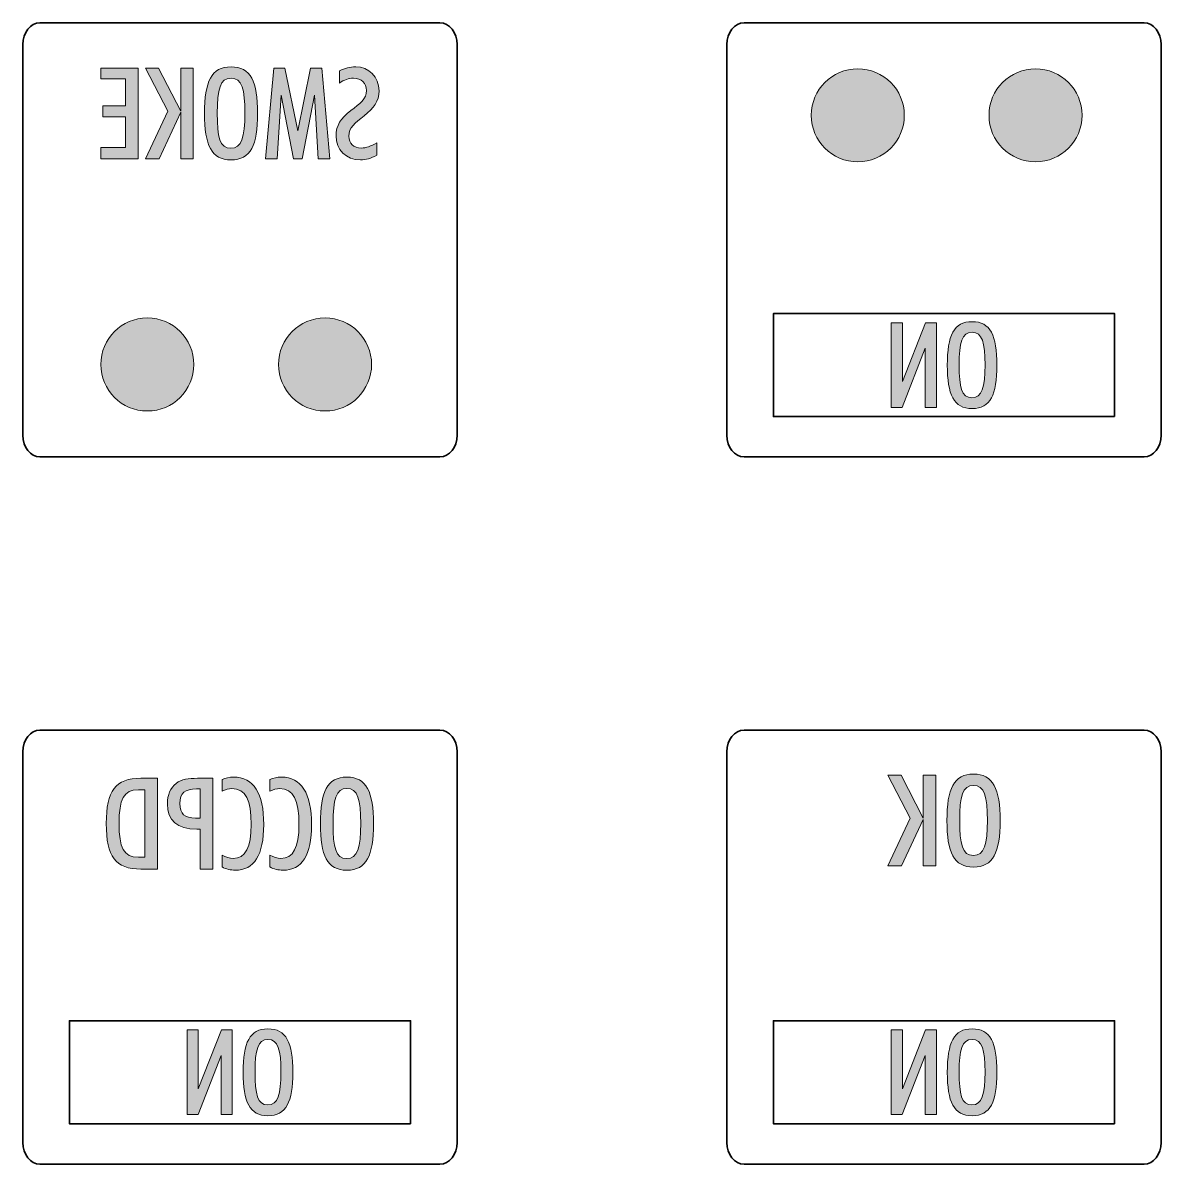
# Model space of a CAD drawing. Header units: millimetres. Extents: x 8 to 201, y 31 to 295.
# Drawn here: x 7.9 to 44.6, y 54.19 to 90.99 of the extents above; entities that cross this region are included whole.
import ezdxf

# ---------------------------------------------------------------- set-up
doc = ezdxf.new("R2010")
doc.units = ezdxf.units.MM
doc.header["$MEASUREMENT"] = 0
doc.layers.add('Layer 1', color=7, linetype='Continuous', lineweight=0)

# ---------------------------------------------------------------- blocks, each defined once
blk = doc.blocks.new('Block_31')
at = {"layer": 'Layer 1', "true_color": 0x1d1e1b, "transparency": 33554687}
h = blk.add_hatch(color=250, dxfattribs=at)
h.dxf.hatch_style = 2
edge = h.paths.add_edge_path()
edge.add_spline(control_points=[(11.619, 86.612), (11.619, 86.612), (10.412, 86.612), (10.412, 86.612), (10.412, 86.612), (10.412, 86.977), (10.412, 86.977), (10.412, 86.977), (11.212, 86.977), (11.212, 86.977), (11.212, 86.977), (11.212, 87.966), (11.212, 87.966), (11.212, 87.966), (10.48, 87.966), (10.48, 87.966), (10.48, 87.966), (10.48, 88.315), (10.48, 88.315), (10.48, 88.315), (11.212, 88.315), (11.212, 88.315), (11.212, 88.315), (11.212, 89.185), (11.212, 89.185), (11.212, 89.185), (10.412, 89.185), (10.412, 89.185), (10.412, 89.185), (10.412, 89.538), (10.412, 89.538), (10.412, 89.538), (11.619, 89.538), (11.619, 89.538), (11.619, 89.538), (11.619, 86.612), (11.619, 86.612)], knot_values=[0, 0, 0, 0, 1, 1, 1, 2, 2, 2, 3, 3, 3, 4, 4, 4, 5, 5, 5, 6, 6, 6, 7, 7, 7, 8, 8, 8, 9, 9, 9, 10, 10, 10, 11, 11, 11, 12, 12, 12, 12], degree=3, periodic=0)
h = blk.add_hatch(color=250, dxfattribs=at)
h.dxf.hatch_style = 2
edge = h.paths.add_edge_path()
edge.add_spline(control_points=[(13.397, 86.612), (13.397, 86.612), (12.99, 86.612), (12.99, 86.612), (12.99, 86.612), (12.99, 88.114), (12.99, 88.114), (12.99, 88.114), (12.292, 86.612), (12.292, 86.612), (12.292, 86.612), (11.856, 86.612), (11.856, 86.612), (11.856, 86.612), (12.576, 88.147), (12.576, 88.147), (12.576, 88.147), (11.856, 89.538), (11.856, 89.538), (11.856, 89.538), (12.279, 89.538), (12.279, 89.538), (12.279, 89.538), (12.99, 88.151), (12.99, 88.151), (12.99, 88.151), (12.99, 89.538), (12.99, 89.538), (12.99, 89.538), (13.397, 89.538), (13.397, 89.538), (13.397, 89.538), (13.397, 86.612), (13.397, 86.612)], knot_values=[0, 0, 0, 0, 1, 1, 1, 2, 2, 2, 3, 3, 3, 4, 4, 4, 5, 5, 5, 6, 6, 6, 7, 7, 7, 8, 8, 8, 9, 9, 9, 10, 10, 10, 11, 11, 11, 11], degree=3, periodic=0)
h = blk.add_hatch(color=250, dxfattribs=at)
h.dxf.hatch_style = 2
edge = h.paths.add_edge_path()
edge.add_spline(control_points=[(15.061, 88.081), (15.061, 88.849), (14.963, 89.21), (14.612, 89.21), (14.261, 89.21), (14.168, 88.849), (14.168, 88.081), (14.168, 87.314), (14.248, 86.948), (14.608, 86.948), (14.955, 86.948), (15.061, 87.31), (15.061, 88.081)], knot_values=[0, 0, 0, 0, 1, 1, 1, 2, 2, 2, 3, 3, 3, 4, 4, 4, 4], degree=3, periodic=0)
edge = h.paths.add_edge_path()
edge.add_spline(control_points=[(15.471, 88.073), (15.471, 87.047), (15.247, 86.575), (14.612, 86.575), (13.977, 86.575), (13.757, 87.051), (13.757, 88.073), (13.757, 89.099), (13.977, 89.575), (14.612, 89.575), (15.247, 89.575), (15.471, 89.099), (15.471, 88.073)], knot_values=[0, 0, 0, 0, 1, 1, 1, 2, 2, 2, 3, 3, 3, 4, 4, 4, 4], degree=3, periodic=0)
h = blk.add_hatch(color=250, dxfattribs=at)
h.dxf.hatch_style = 2
edge = h.paths.add_edge_path()
edge.add_spline(control_points=[(17.8, 86.612), (17.8, 86.612), (17.427, 86.612), (17.427, 86.612), (17.427, 86.612), (17.305, 88.664), (17.305, 88.664), (17.305, 88.664), (16.902, 86.612), (16.902, 86.612), (16.902, 86.612), (16.627, 86.612), (16.627, 86.612), (16.627, 86.612), (16.225, 88.664), (16.225, 88.664), (16.225, 88.664), (16.102, 86.612), (16.102, 86.612), (16.102, 86.612), (15.725, 86.612), (15.725, 86.612), (15.725, 86.612), (15.988, 89.538), (15.988, 89.538), (15.988, 89.538), (16.344, 89.538), (16.344, 89.538), (16.344, 89.538), (16.763, 87.511), (16.763, 87.511), (16.763, 87.511), (17.173, 89.538), (17.173, 89.538), (17.173, 89.538), (17.542, 89.538), (17.542, 89.538), (17.542, 89.538), (17.8, 86.612), (17.8, 86.612)], knot_values=[0, 0, 0, 0, 1, 1, 1, 2, 2, 2, 3, 3, 3, 4, 4, 4, 5, 5, 5, 6, 6, 6, 7, 7, 7, 8, 8, 8, 9, 9, 9, 10, 10, 10, 11, 11, 11, 12, 12, 12, 13, 13, 13, 13], degree=3, periodic=0)
h = blk.add_hatch(color=250, dxfattribs=at)
h.dxf.hatch_style = 2
edge = h.paths.add_edge_path()
edge.add_spline(control_points=[(19.312, 87.125), (19.312, 87.125), (19.312, 86.723), (19.312, 86.723), (19.129, 86.624), (18.956, 86.575), (18.787, 86.575), (18.317, 86.575), (17.999, 86.908), (17.999, 87.347), (17.999, 87.687), (18.147, 87.909), (18.473, 88.163), (18.774, 88.397), (18.981, 88.537), (18.981, 88.808), (18.981, 89.05), (18.816, 89.21), (18.558, 89.21), (18.41, 89.21), (18.261, 89.156), (18.105, 89.05), (18.105, 89.05), (18.105, 89.444), (18.105, 89.444), (18.279, 89.534), (18.448, 89.575), (18.634, 89.575), (19.053, 89.575), (19.388, 89.255), (19.388, 88.804), (19.388, 88.463), (19.218, 88.245), (18.905, 87.995), (18.609, 87.757), (18.41, 87.626), (18.41, 87.342), (18.41, 87.109), (18.566, 86.957), (18.816, 86.957), (18.964, 86.957), (19.125, 87.014), (19.312, 87.125)], knot_values=[0, 0, 0, 0, 1, 1, 1, 2, 2, 2, 3, 3, 3, 4, 4, 4, 5, 5, 5, 6, 6, 6, 7, 7, 7, 8, 8, 8, 9, 9, 9, 10, 10, 10, 11, 11, 11, 12, 12, 12, 13, 13, 13, 14, 14, 14, 14], degree=3, periodic=0)
at = {"layer": 'Layer 1'}
for points, knots in [([(11.619, 86.612), (11.619, 86.612), (10.412, 86.612), (10.412, 86.612), (10.412, 86.612), (10.412, 86.977), (10.412, 86.977), (10.412, 86.977), (11.212, 86.977), (11.212, 86.977), (11.212, 86.977), (11.212, 87.966), (11.212, 87.966), (11.212, 87.966), (10.48, 87.966), (10.48, 87.966), (10.48, 87.966), (10.48, 88.315), (10.48, 88.315), (10.48, 88.315), (11.212, 88.315), (11.212, 88.315), (11.212, 88.315), (11.212, 89.185), (11.212, 89.185), (11.212, 89.185), (10.412, 89.185), (10.412, 89.185), (10.412, 89.185), (10.412, 89.538), (10.412, 89.538), (10.412, 89.538), (11.619, 89.538), (11.619, 89.538), (11.619, 89.538), (11.619, 86.612), (11.619, 86.612)], [0, 0, 0, 0, 1, 1, 1, 2, 2, 2, 3, 3, 3, 4, 4, 4, 5, 5, 5, 6, 6, 6, 7, 7, 7, 8, 8, 8, 9, 9, 9, 10, 10, 10, 11, 11, 11, 12, 12, 12, 12]), ([(13.397, 86.612), (13.397, 86.612), (12.99, 86.612), (12.99, 86.612), (12.99, 86.612), (12.99, 88.114), (12.99, 88.114), (12.99, 88.114), (12.292, 86.612), (12.292, 86.612), (12.292, 86.612), (11.856, 86.612), (11.856, 86.612), (11.856, 86.612), (12.576, 88.147), (12.576, 88.147), (12.576, 88.147), (11.856, 89.538), (11.856, 89.538), (11.856, 89.538), (12.279, 89.538), (12.279, 89.538), (12.279, 89.538), (12.99, 88.151), (12.99, 88.151), (12.99, 88.151), (12.99, 89.538), (12.99, 89.538), (12.99, 89.538), (13.397, 89.538), (13.397, 89.538), (13.397, 89.538), (13.397, 86.612), (13.397, 86.612)], [0, 0, 0, 0, 1, 1, 1, 2, 2, 2, 3, 3, 3, 4, 4, 4, 5, 5, 5, 6, 6, 6, 7, 7, 7, 8, 8, 8, 9, 9, 9, 10, 10, 10, 11, 11, 11, 11]), ([(15.471, 88.073), (15.471, 87.047), (15.247, 86.575), (14.612, 86.575), (13.977, 86.575), (13.757, 87.051), (13.757, 88.073), (13.757, 89.099), (13.977, 89.575), (14.612, 89.575), (15.247, 89.575), (15.471, 89.099), (15.471, 88.073)], [0, 0, 0, 0, 1, 1, 1, 2, 2, 2, 3, 3, 3, 4, 4, 4, 4]), ([(17.8, 86.612), (17.8, 86.612), (17.427, 86.612), (17.427, 86.612), (17.427, 86.612), (17.305, 88.664), (17.305, 88.664), (17.305, 88.664), (16.902, 86.612), (16.902, 86.612), (16.902, 86.612), (16.627, 86.612), (16.627, 86.612), (16.627, 86.612), (16.225, 88.664), (16.225, 88.664), (16.225, 88.664), (16.102, 86.612), (16.102, 86.612), (16.102, 86.612), (15.725, 86.612), (15.725, 86.612), (15.725, 86.612), (15.988, 89.538), (15.988, 89.538), (15.988, 89.538), (16.344, 89.538), (16.344, 89.538), (16.344, 89.538), (16.763, 87.511), (16.763, 87.511), (16.763, 87.511), (17.173, 89.538), (17.173, 89.538), (17.173, 89.538), (17.542, 89.538), (17.542, 89.538), (17.542, 89.538), (17.8, 86.612), (17.8, 86.612)], [0, 0, 0, 0, 1, 1, 1, 2, 2, 2, 3, 3, 3, 4, 4, 4, 5, 5, 5, 6, 6, 6, 7, 7, 7, 8, 8, 8, 9, 9, 9, 10, 10, 10, 11, 11, 11, 12, 12, 12, 13, 13, 13, 13]), ([(19.312, 87.125), (19.312, 87.125), (19.312, 86.723), (19.312, 86.723), (19.129, 86.624), (18.956, 86.575), (18.787, 86.575), (18.317, 86.575), (17.999, 86.908), (17.999, 87.347), (17.999, 87.687), (18.147, 87.909), (18.473, 88.163), (18.774, 88.397), (18.981, 88.537), (18.981, 88.808), (18.981, 89.05), (18.816, 89.21), (18.558, 89.21), (18.41, 89.21), (18.261, 89.156), (18.105, 89.05), (18.105, 89.05), (18.105, 89.444), (18.105, 89.444), (18.279, 89.534), (18.448, 89.575), (18.634, 89.575), (19.053, 89.575), (19.388, 89.255), (19.388, 88.804), (19.388, 88.463), (19.218, 88.245), (18.905, 87.995), (18.609, 87.757), (18.41, 87.626), (18.41, 87.342), (18.41, 87.109), (18.566, 86.957), (18.816, 86.957), (18.964, 86.957), (19.125, 87.014), (19.312, 87.125)], [0, 0, 0, 0, 1, 1, 1, 2, 2, 2, 3, 3, 3, 4, 4, 4, 5, 5, 5, 6, 6, 6, 7, 7, 7, 8, 8, 8, 9, 9, 9, 10, 10, 10, 11, 11, 11, 12, 12, 12, 13, 13, 13, 14, 14, 14, 14]), ([(15.061, 88.081), (15.061, 88.849), (14.963, 89.21), (14.612, 89.21), (14.261, 89.21), (14.168, 88.849), (14.168, 88.081), (14.168, 87.314), (14.248, 86.948), (14.608, 86.948), (14.955, 86.948), (15.061, 87.31), (15.061, 88.081)], [0, 0, 0, 0, 1, 1, 1, 2, 2, 2, 3, 3, 3, 4, 4, 4, 4])]:
    blk.add_open_spline(points, degree=3, knots=knots, dxfattribs=at)
blk = doc.blocks.new('Block_33')
at = {"layer": 'Layer 1', "true_color": 0x1d1e1b, "transparency": 33554687}
h = blk.add_hatch(color=250, dxfattribs=at)
h.dxf.hatch_style = 2
edge = h.paths.add_edge_path()
edge.add_spline(control_points=[(37.356, 55.788), (37.356, 55.788), (36.997, 55.788), (36.997, 55.788), (36.997, 55.788), (36.997, 57.7), (36.997, 57.7), (36.997, 57.7), (36.254, 55.788), (36.254, 55.788), (36.254, 55.788), (35.898, 55.788), (35.898, 55.788), (35.898, 55.788), (35.898, 58.519), (35.898, 58.519), (35.898, 58.519), (36.258, 58.519), (36.258, 58.519), (36.258, 58.519), (36.258, 56.623), (36.258, 56.623), (36.258, 56.623), (37.005, 58.519), (37.005, 58.519), (37.005, 58.519), (37.356, 58.519), (37.356, 58.519), (37.356, 58.519), (37.356, 55.788), (37.356, 55.788)], knot_values=[0, 0, 0, 0, 1, 1, 1, 2, 2, 2, 3, 3, 3, 4, 4, 4, 5, 5, 5, 6, 6, 6, 7, 7, 7, 8, 8, 8, 9, 9, 9, 10, 10, 10, 10], degree=3, periodic=0)
h = blk.add_hatch(color=250, dxfattribs=at)
h.dxf.hatch_style = 2
edge = h.paths.add_edge_path()
edge.add_spline(control_points=[(38.925, 57.16), (38.925, 57.876), (38.834, 58.213), (38.506, 58.213), (38.178, 58.213), (38.091, 57.876), (38.091, 57.16), (38.091, 56.443), (38.166, 56.102), (38.502, 56.102), (38.826, 56.102), (38.925, 56.44), (38.925, 57.16)], knot_values=[0, 0, 0, 0, 1, 1, 1, 2, 2, 2, 3, 3, 3, 4, 4, 4, 4], degree=3, periodic=0)
edge = h.paths.add_edge_path()
edge.add_spline(control_points=[(39.308, 57.152), (39.308, 56.194), (39.099, 55.754), (38.506, 55.754), (37.914, 55.754), (37.708, 56.198), (37.708, 57.152), (37.708, 58.11), (37.914, 58.554), (38.506, 58.554), (39.099, 58.554), (39.308, 58.11), (39.308, 57.152)], knot_values=[0, 0, 0, 0, 1, 1, 1, 2, 2, 2, 3, 3, 3, 4, 4, 4, 4], degree=3, periodic=0)
at = {"layer": 'Layer 1'}
for points, knots in [([(37.356, 55.788), (37.356, 55.788), (36.997, 55.788), (36.997, 55.788), (36.997, 55.788), (36.997, 57.7), (36.997, 57.7), (36.997, 57.7), (36.254, 55.788), (36.254, 55.788), (36.254, 55.788), (35.898, 55.788), (35.898, 55.788), (35.898, 55.788), (35.898, 58.519), (35.898, 58.519), (35.898, 58.519), (36.258, 58.519), (36.258, 58.519), (36.258, 58.519), (36.258, 56.623), (36.258, 56.623), (36.258, 56.623), (37.005, 58.519), (37.005, 58.519), (37.005, 58.519), (37.356, 58.519), (37.356, 58.519), (37.356, 58.519), (37.356, 55.788), (37.356, 55.788)], [0, 0, 0, 0, 1, 1, 1, 2, 2, 2, 3, 3, 3, 4, 4, 4, 5, 5, 5, 6, 6, 6, 7, 7, 7, 8, 8, 8, 9, 9, 9, 10, 10, 10, 10]), ([(39.308, 57.152), (39.308, 56.194), (39.099, 55.754), (38.506, 55.754), (37.914, 55.754), (37.708, 56.198), (37.708, 57.152), (37.708, 58.11), (37.914, 58.554), (38.506, 58.554), (39.099, 58.554), (39.308, 58.11), (39.308, 57.152)], [0, 0, 0, 0, 1, 1, 1, 2, 2, 2, 3, 3, 3, 4, 4, 4, 4]), ([(38.925, 57.16), (38.925, 57.876), (38.834, 58.213), (38.506, 58.213), (38.178, 58.213), (38.091, 57.876), (38.091, 57.16), (38.091, 56.443), (38.166, 56.102), (38.502, 56.102), (38.826, 56.102), (38.925, 56.44), (38.925, 57.16)], [0, 0, 0, 0, 1, 1, 1, 2, 2, 2, 3, 3, 3, 4, 4, 4, 4])]:
    blk.add_open_spline(points, degree=3, knots=knots, dxfattribs=at)
blk = doc.blocks.new('Block_34')
at = {"layer": 'Layer 1', "true_color": 0x1d1e1b, "transparency": 33554687}
h = blk.add_hatch(color=250, dxfattribs=at)
h.dxf.hatch_style = 2
edge = h.paths.add_edge_path()
edge.add_spline(control_points=[(37.336, 63.808), (37.336, 63.808), (36.93, 63.808), (36.93, 63.808), (36.93, 63.808), (36.93, 65.31), (36.93, 65.31), (36.93, 65.31), (36.231, 63.808), (36.231, 63.808), (36.231, 63.808), (35.795, 63.808), (35.795, 63.808), (35.795, 63.808), (36.515, 65.343), (36.515, 65.343), (36.515, 65.343), (35.795, 66.734), (35.795, 66.734), (35.795, 66.734), (36.219, 66.734), (36.219, 66.734), (36.219, 66.734), (36.93, 65.347), (36.93, 65.347), (36.93, 65.347), (36.93, 66.734), (36.93, 66.734), (36.93, 66.734), (37.336, 66.734), (37.336, 66.734), (37.336, 66.734), (37.336, 63.808), (37.336, 63.808)], knot_values=[0, 0, 0, 0, 1, 1, 1, 2, 2, 2, 3, 3, 3, 4, 4, 4, 5, 5, 5, 6, 6, 6, 7, 7, 7, 8, 8, 8, 9, 9, 9, 10, 10, 10, 11, 11, 11, 11], degree=3, periodic=0)
h = blk.add_hatch(color=250, dxfattribs=at)
h.dxf.hatch_style = 2
edge = h.paths.add_edge_path()
edge.add_spline(control_points=[(39, 65.277), (39, 66.045), (38.903, 66.406), (38.552, 66.406), (38.2, 66.406), (38.107, 66.045), (38.107, 65.277), (38.107, 64.51), (38.188, 64.144), (38.547, 64.144), (38.895, 64.144), (39, 64.506), (39, 65.277)], knot_values=[0, 0, 0, 0, 1, 1, 1, 2, 2, 2, 3, 3, 3, 4, 4, 4, 4], degree=3, periodic=0)
edge = h.paths.add_edge_path()
edge.add_spline(control_points=[(39.411, 65.269), (39.411, 64.243), (39.187, 63.771), (38.552, 63.771), (37.917, 63.771), (37.696, 64.247), (37.696, 65.269), (37.696, 66.295), (37.917, 66.771), (38.552, 66.771), (39.187, 66.771), (39.411, 66.295), (39.411, 65.269)], knot_values=[0, 0, 0, 0, 1, 1, 1, 2, 2, 2, 3, 3, 3, 4, 4, 4, 4], degree=3, periodic=0)
at = {"layer": 'Layer 1'}
for points, knots in [([(37.336, 63.808), (37.336, 63.808), (36.93, 63.808), (36.93, 63.808), (36.93, 63.808), (36.93, 65.31), (36.93, 65.31), (36.93, 65.31), (36.231, 63.808), (36.231, 63.808), (36.231, 63.808), (35.795, 63.808), (35.795, 63.808), (35.795, 63.808), (36.515, 65.343), (36.515, 65.343), (36.515, 65.343), (35.795, 66.734), (35.795, 66.734), (35.795, 66.734), (36.219, 66.734), (36.219, 66.734), (36.219, 66.734), (36.93, 65.347), (36.93, 65.347), (36.93, 65.347), (36.93, 66.734), (36.93, 66.734), (36.93, 66.734), (37.336, 66.734), (37.336, 66.734), (37.336, 66.734), (37.336, 63.808), (37.336, 63.808)], [0, 0, 0, 0, 1, 1, 1, 2, 2, 2, 3, 3, 3, 4, 4, 4, 5, 5, 5, 6, 6, 6, 7, 7, 7, 8, 8, 8, 9, 9, 9, 10, 10, 10, 11, 11, 11, 11]), ([(39.411, 65.269), (39.411, 64.243), (39.187, 63.771), (38.552, 63.771), (37.917, 63.771), (37.696, 64.247), (37.696, 65.269), (37.696, 66.295), (37.917, 66.771), (38.552, 66.771), (39.187, 66.771), (39.411, 66.295), (39.411, 65.269)], [0, 0, 0, 0, 1, 1, 1, 2, 2, 2, 3, 3, 3, 4, 4, 4, 4]), ([(39, 65.277), (39, 66.045), (38.903, 66.406), (38.552, 66.406), (38.2, 66.406), (38.107, 66.045), (38.107, 65.277), (38.107, 64.51), (38.188, 64.144), (38.547, 64.144), (38.895, 64.144), (39, 64.506), (39, 65.277)], [0, 0, 0, 0, 1, 1, 1, 2, 2, 2, 3, 3, 3, 4, 4, 4, 4])]:
    blk.add_open_spline(points, degree=3, knots=knots, dxfattribs=at)
blk = doc.blocks.new('Block_35')
at = {"layer": 'Layer 1', "true_color": 0x1d1e1b, "transparency": 33554687}
h = blk.add_hatch(color=250, dxfattribs=at)
h.dxf.hatch_style = 2
edge = h.paths.add_edge_path()
edge.add_spline(control_points=[(14.653, 55.788), (14.653, 55.788), (14.293, 55.788), (14.293, 55.788), (14.293, 55.788), (14.293, 57.7), (14.293, 57.7), (14.293, 57.7), (13.551, 55.788), (13.551, 55.788), (13.551, 55.788), (13.195, 55.788), (13.195, 55.788), (13.195, 55.788), (13.195, 58.519), (13.195, 58.519), (13.195, 58.519), (13.555, 58.519), (13.555, 58.519), (13.555, 58.519), (13.555, 56.623), (13.555, 56.623), (13.555, 56.623), (14.301, 58.519), (14.301, 58.519), (14.301, 58.519), (14.653, 58.519), (14.653, 58.519), (14.653, 58.519), (14.653, 55.788), (14.653, 55.788)], knot_values=[0, 0, 0, 0, 1, 1, 1, 2, 2, 2, 3, 3, 3, 4, 4, 4, 5, 5, 5, 6, 6, 6, 7, 7, 7, 8, 8, 8, 9, 9, 9, 10, 10, 10, 10], degree=3, periodic=0)
h = blk.add_hatch(color=250, dxfattribs=at)
h.dxf.hatch_style = 2
edge = h.paths.add_edge_path()
edge.add_spline(control_points=[(16.222, 57.16), (16.222, 57.876), (16.131, 58.213), (15.803, 58.213), (15.475, 58.213), (15.388, 57.876), (15.388, 57.16), (15.388, 56.443), (15.463, 56.102), (15.799, 56.102), (16.123, 56.102), (16.222, 56.44), (16.222, 57.16)], knot_values=[0, 0, 0, 0, 1, 1, 1, 2, 2, 2, 3, 3, 3, 4, 4, 4, 4], degree=3, periodic=0)
edge = h.paths.add_edge_path()
edge.add_spline(control_points=[(16.605, 57.152), (16.605, 56.194), (16.396, 55.754), (15.803, 55.754), (15.21, 55.754), (15.005, 56.198), (15.005, 57.152), (15.005, 58.11), (15.21, 58.554), (15.803, 58.554), (16.396, 58.554), (16.605, 58.11), (16.605, 57.152)], knot_values=[0, 0, 0, 0, 1, 1, 1, 2, 2, 2, 3, 3, 3, 4, 4, 4, 4], degree=3, periodic=0)
at = {"layer": 'Layer 1'}
for points, knots in [([(14.653, 55.788), (14.653, 55.788), (14.293, 55.788), (14.293, 55.788), (14.293, 55.788), (14.293, 57.7), (14.293, 57.7), (14.293, 57.7), (13.551, 55.788), (13.551, 55.788), (13.551, 55.788), (13.195, 55.788), (13.195, 55.788), (13.195, 55.788), (13.195, 58.519), (13.195, 58.519), (13.195, 58.519), (13.555, 58.519), (13.555, 58.519), (13.555, 58.519), (13.555, 56.623), (13.555, 56.623), (13.555, 56.623), (14.301, 58.519), (14.301, 58.519), (14.301, 58.519), (14.653, 58.519), (14.653, 58.519), (14.653, 58.519), (14.653, 55.788), (14.653, 55.788)], [0, 0, 0, 0, 1, 1, 1, 2, 2, 2, 3, 3, 3, 4, 4, 4, 5, 5, 5, 6, 6, 6, 7, 7, 7, 8, 8, 8, 9, 9, 9, 10, 10, 10, 10]), ([(16.605, 57.152), (16.605, 56.194), (16.396, 55.754), (15.803, 55.754), (15.21, 55.754), (15.005, 56.198), (15.005, 57.152), (15.005, 58.11), (15.21, 58.554), (15.803, 58.554), (16.396, 58.554), (16.605, 58.11), (16.605, 57.152)], [0, 0, 0, 0, 1, 1, 1, 2, 2, 2, 3, 3, 3, 4, 4, 4, 4]), ([(16.222, 57.16), (16.222, 57.876), (16.131, 58.213), (15.803, 58.213), (15.475, 58.213), (15.388, 57.876), (15.388, 57.16), (15.388, 56.443), (15.463, 56.102), (15.799, 56.102), (16.123, 56.102), (16.222, 56.44), (16.222, 57.16)], [0, 0, 0, 0, 1, 1, 1, 2, 2, 2, 3, 3, 3, 4, 4, 4, 4])]:
    blk.add_open_spline(points, degree=3, knots=knots, dxfattribs=at)
blk = doc.blocks.new('Block_36')
at = {"layer": 'Layer 1', "true_color": 0x1d1e1b, "transparency": 33554687}
h = blk.add_hatch(color=250, dxfattribs=at)
h.dxf.hatch_style = 2
edge = h.paths.add_edge_path()
edge.add_spline(control_points=[(11.837, 64.086), (11.837, 64.086), (11.837, 66.265), (11.837, 66.265), (11.837, 66.265), (11.625, 66.265), (11.625, 66.265), (11.147, 66.265), (11.003, 65.957), (11.003, 65.177), (11.003, 64.398), (11.147, 64.086), (11.625, 64.086), (11.625, 64.086), (11.837, 64.086), (11.837, 64.086)], knot_values=[0, 0, 0, 0, 1, 1, 1, 2, 2, 2, 3, 3, 3, 4, 4, 4, 5, 5, 5, 5], degree=3, periodic=0)
edge = h.paths.add_edge_path()
edge.add_spline(control_points=[(12.247, 63.708), (12.247, 63.708), (11.71, 63.708), (11.71, 63.708), (10.884, 63.708), (10.592, 64.102), (10.592, 65.173), (10.592, 66.24), (10.884, 66.634), (11.71, 66.634), (11.71, 66.634), (12.247, 66.634), (12.247, 66.634), (12.247, 66.634), (12.247, 63.708), (12.247, 63.708)], knot_values=[0, 0, 0, 0, 1, 1, 1, 2, 2, 2, 3, 3, 3, 4, 4, 4, 5, 5, 5, 5], degree=3, periodic=0)
h = blk.add_hatch(color=250, dxfattribs=at)
h.dxf.hatch_style = 2
edge = h.paths.add_edge_path()
edge.add_spline(control_points=[(13.623, 65.35), (13.623, 65.35), (13.623, 66.289), (13.623, 66.289), (13.623, 66.289), (13.501, 66.289), (13.501, 66.289), (13.132, 66.289), (12.967, 66.166), (12.967, 65.826), (12.967, 65.477), (13.115, 65.35), (13.471, 65.35), (13.471, 65.35), (13.623, 65.35), (13.623, 65.35)], knot_values=[0, 0, 0, 0, 1, 1, 1, 2, 2, 2, 3, 3, 3, 4, 4, 4, 5, 5, 5, 5], degree=3, periodic=0)
edge = h.paths.add_edge_path()
edge.add_spline(control_points=[(14.03, 63.708), (14.03, 63.708), (13.623, 63.708), (13.623, 63.708), (13.623, 63.708), (13.623, 64.997), (13.623, 64.997), (13.585, 64.993), (13.543, 64.993), (13.505, 64.993), (12.883, 64.993), (12.561, 65.28), (12.561, 65.809), (12.561, 66.093), (12.662, 66.331), (12.84, 66.47), (13.018, 66.61), (13.238, 66.634), (13.535, 66.634), (13.535, 66.634), (14.03, 66.634), (14.03, 66.634), (14.03, 66.634), (14.03, 63.708), (14.03, 63.708)], knot_values=[0, 0, 0, 0, 1, 1, 1, 2, 2, 2, 3, 3, 3, 4, 4, 4, 5, 5, 5, 6, 6, 6, 7, 7, 7, 8, 8, 8, 8], degree=3, periodic=0)
h = blk.add_hatch(color=250, dxfattribs=at)
h.dxf.hatch_style = 2
edge = h.paths.add_edge_path()
edge.add_spline(control_points=[(14.322, 63.774), (14.322, 63.774), (14.322, 64.159), (14.322, 64.159), (14.453, 64.086), (14.568, 64.049), (14.682, 64.049), (15.08, 64.049), (15.262, 64.41), (15.262, 65.149), (15.262, 65.924), (15.084, 66.302), (14.639, 66.302), (14.542, 66.302), (14.436, 66.273), (14.322, 66.22), (14.322, 66.22), (14.322, 66.593), (14.322, 66.593), (14.436, 66.646), (14.559, 66.671), (14.699, 66.671), (15.334, 66.671), (15.668, 66.158), (15.668, 65.145), (15.668, 64.159), (15.363, 63.671), (14.745, 63.671), (14.593, 63.671), (14.457, 63.704), (14.322, 63.774)], knot_values=[0, 0, 0, 0, 1, 1, 1, 2, 2, 2, 3, 3, 3, 4, 4, 4, 5, 5, 5, 6, 6, 6, 7, 7, 7, 8, 8, 8, 9, 9, 9, 10, 10, 10, 10], degree=3, periodic=0)
h = blk.add_hatch(color=250, dxfattribs=at)
h.dxf.hatch_style = 2
edge = h.paths.add_edge_path()
edge.add_spline(control_points=[(15.863, 63.774), (15.863, 63.774), (15.863, 64.159), (15.863, 64.159), (15.994, 64.086), (16.109, 64.049), (16.223, 64.049), (16.621, 64.049), (16.803, 64.41), (16.803, 65.149), (16.803, 65.924), (16.625, 66.302), (16.181, 66.302), (16.083, 66.302), (15.977, 66.273), (15.863, 66.22), (15.863, 66.22), (15.863, 66.593), (15.863, 66.593), (15.977, 66.646), (16.1, 66.671), (16.24, 66.671), (16.875, 66.671), (17.209, 66.158), (17.209, 65.145), (17.209, 64.159), (16.905, 63.671), (16.286, 63.671), (16.134, 63.671), (15.999, 63.704), (15.863, 63.774)], knot_values=[0, 0, 0, 0, 1, 1, 1, 2, 2, 2, 3, 3, 3, 4, 4, 4, 5, 5, 5, 6, 6, 6, 7, 7, 7, 8, 8, 8, 9, 9, 9, 10, 10, 10, 10], degree=3, periodic=0)
h = blk.add_hatch(color=250, dxfattribs=at)
h.dxf.hatch_style = 2
edge = h.paths.add_edge_path()
edge.add_spline(control_points=[(18.797, 65.177), (18.797, 65.945), (18.7, 66.306), (18.348, 66.306), (17.997, 66.306), (17.904, 65.945), (17.904, 65.177), (17.904, 64.41), (17.984, 64.044), (18.344, 64.044), (18.691, 64.044), (18.797, 64.406), (18.797, 65.177)], knot_values=[0, 0, 0, 0, 1, 1, 1, 2, 2, 2, 3, 3, 3, 4, 4, 4, 4], degree=3, periodic=0)
edge = h.paths.add_edge_path()
edge.add_spline(control_points=[(19.208, 65.169), (19.208, 64.143), (18.983, 63.671), (18.348, 63.671), (17.713, 63.671), (17.493, 64.147), (17.493, 65.169), (17.493, 66.195), (17.713, 66.671), (18.348, 66.671), (18.983, 66.671), (19.208, 66.195), (19.208, 65.169)], knot_values=[0, 0, 0, 0, 1, 1, 1, 2, 2, 2, 3, 3, 3, 4, 4, 4, 4], degree=3, periodic=0)
at = {"layer": 'Layer 1'}
for points, knots in [([(12.247, 63.708), (12.247, 63.708), (11.71, 63.708), (11.71, 63.708), (10.884, 63.708), (10.592, 64.102), (10.592, 65.173), (10.592, 66.24), (10.884, 66.634), (11.71, 66.634), (11.71, 66.634), (12.247, 66.634), (12.247, 66.634), (12.247, 66.634), (12.247, 63.708), (12.247, 63.708)], [0, 0, 0, 0, 1, 1, 1, 2, 2, 2, 3, 3, 3, 4, 4, 4, 5, 5, 5, 5]), ([(14.03, 63.708), (14.03, 63.708), (13.623, 63.708), (13.623, 63.708), (13.623, 63.708), (13.623, 64.997), (13.623, 64.997), (13.585, 64.993), (13.543, 64.993), (13.505, 64.993), (12.883, 64.993), (12.561, 65.28), (12.561, 65.809), (12.561, 66.093), (12.662, 66.331), (12.84, 66.47), (13.018, 66.61), (13.238, 66.634), (13.535, 66.634), (13.535, 66.634), (14.03, 66.634), (14.03, 66.634), (14.03, 66.634), (14.03, 63.708), (14.03, 63.708)], [0, 0, 0, 0, 1, 1, 1, 2, 2, 2, 3, 3, 3, 4, 4, 4, 5, 5, 5, 6, 6, 6, 7, 7, 7, 8, 8, 8, 8]), ([(14.322, 63.774), (14.322, 63.774), (14.322, 64.159), (14.322, 64.159), (14.453, 64.086), (14.568, 64.049), (14.682, 64.049), (15.08, 64.049), (15.262, 64.41), (15.262, 65.149), (15.262, 65.924), (15.084, 66.302), (14.639, 66.302), (14.542, 66.302), (14.436, 66.273), (14.322, 66.22), (14.322, 66.22), (14.322, 66.593), (14.322, 66.593), (14.436, 66.646), (14.559, 66.671), (14.699, 66.671), (15.334, 66.671), (15.668, 66.158), (15.668, 65.145), (15.668, 64.159), (15.363, 63.671), (14.745, 63.671), (14.593, 63.671), (14.457, 63.704), (14.322, 63.774)], [0, 0, 0, 0, 1, 1, 1, 2, 2, 2, 3, 3, 3, 4, 4, 4, 5, 5, 5, 6, 6, 6, 7, 7, 7, 8, 8, 8, 9, 9, 9, 10, 10, 10, 10]), ([(15.863, 63.774), (15.863, 63.774), (15.863, 64.159), (15.863, 64.159), (15.994, 64.086), (16.109, 64.049), (16.223, 64.049), (16.621, 64.049), (16.803, 64.41), (16.803, 65.149), (16.803, 65.924), (16.625, 66.302), (16.181, 66.302), (16.083, 66.302), (15.977, 66.273), (15.863, 66.22), (15.863, 66.22), (15.863, 66.593), (15.863, 66.593), (15.977, 66.646), (16.1, 66.671), (16.24, 66.671), (16.875, 66.671), (17.209, 66.158), (17.209, 65.145), (17.209, 64.159), (16.905, 63.671), (16.286, 63.671), (16.134, 63.671), (15.999, 63.704), (15.863, 63.774)], [0, 0, 0, 0, 1, 1, 1, 2, 2, 2, 3, 3, 3, 4, 4, 4, 5, 5, 5, 6, 6, 6, 7, 7, 7, 8, 8, 8, 9, 9, 9, 10, 10, 10, 10]), ([(19.208, 65.169), (19.208, 64.143), (18.983, 63.671), (18.348, 63.671), (17.713, 63.671), (17.493, 64.147), (17.493, 65.169), (17.493, 66.195), (17.713, 66.671), (18.348, 66.671), (18.983, 66.671), (19.208, 66.195), (19.208, 65.169)], [0, 0, 0, 0, 1, 1, 1, 2, 2, 2, 3, 3, 3, 4, 4, 4, 4]), ([(11.837, 64.086), (11.837, 64.086), (11.837, 66.265), (11.837, 66.265), (11.837, 66.265), (11.625, 66.265), (11.625, 66.265), (11.147, 66.265), (11.003, 65.957), (11.003, 65.177), (11.003, 64.398), (11.147, 64.086), (11.625, 64.086), (11.625, 64.086), (11.837, 64.086), (11.837, 64.086)], [0, 0, 0, 0, 1, 1, 1, 2, 2, 2, 3, 3, 3, 4, 4, 4, 5, 5, 5, 5]), ([(13.623, 65.35), (13.623, 65.35), (13.623, 66.289), (13.623, 66.289), (13.623, 66.289), (13.501, 66.289), (13.501, 66.289), (13.132, 66.289), (12.967, 66.166), (12.967, 65.826), (12.967, 65.477), (13.115, 65.35), (13.471, 65.35), (13.471, 65.35), (13.623, 65.35), (13.623, 65.35)], [0, 0, 0, 0, 1, 1, 1, 2, 2, 2, 3, 3, 3, 4, 4, 4, 5, 5, 5, 5]), ([(18.797, 65.177), (18.797, 65.945), (18.7, 66.306), (18.348, 66.306), (17.997, 66.306), (17.904, 65.945), (17.904, 65.177), (17.904, 64.41), (17.984, 64.044), (18.344, 64.044), (18.691, 64.044), (18.797, 64.406), (18.797, 65.177)], [0, 0, 0, 0, 1, 1, 1, 2, 2, 2, 3, 3, 3, 4, 4, 4, 4])]:
    blk.add_open_spline(points, degree=3, knots=knots, dxfattribs=at)
blk = doc.blocks.new('Block_157')
at = {"layer": 'Layer 1', "true_color": 0x1d1e1b, "transparency": 33554687}
h = blk.add_hatch(color=250, dxfattribs=at)
h.dxf.hatch_style = 2
edge = h.paths.add_edge_path()
edge.add_spline(control_points=[(38.925, 79.963), (38.925, 80.68), (38.834, 81.017), (38.506, 81.017), (38.178, 81.017), (38.091, 80.68), (38.091, 79.963), (38.091, 79.247), (38.166, 78.906), (38.502, 78.906), (38.826, 78.906), (38.925, 79.243), (38.925, 79.963)], knot_values=[0, 0, 0, 0, 1, 1, 1, 2, 2, 2, 3, 3, 3, 4, 4, 4, 4], degree=3, periodic=0)
edge = h.paths.add_edge_path()
edge.add_spline(control_points=[(39.308, 79.956), (39.308, 78.998), (39.099, 78.558), (38.506, 78.558), (37.914, 78.558), (37.708, 79.002), (37.708, 79.956), (37.708, 80.914), (37.914, 81.358), (38.506, 81.358), (39.099, 81.358), (39.308, 80.914), (39.308, 79.956)], knot_values=[0, 0, 0, 0, 1, 1, 1, 2, 2, 2, 3, 3, 3, 4, 4, 4, 4], degree=3, periodic=0)
h = blk.add_hatch(color=250, dxfattribs=at)
h.dxf.hatch_style = 2
edge = h.paths.add_edge_path()
edge.add_spline(control_points=[(37.356, 78.592), (37.356, 78.592), (36.997, 78.592), (36.997, 78.592), (36.997, 78.592), (36.997, 80.504), (36.997, 80.504), (36.997, 80.504), (36.254, 78.592), (36.254, 78.592), (36.254, 78.592), (35.898, 78.592), (35.898, 78.592), (35.898, 78.592), (35.898, 81.323), (35.898, 81.323), (35.898, 81.323), (36.258, 81.323), (36.258, 81.323), (36.258, 81.323), (36.258, 79.427), (36.258, 79.427), (36.258, 79.427), (37.005, 81.323), (37.005, 81.323), (37.005, 81.323), (37.356, 81.323), (37.356, 81.323), (37.356, 81.323), (37.356, 78.592), (37.356, 78.592)], knot_values=[0, 0, 0, 0, 1, 1, 1, 2, 2, 2, 3, 3, 3, 4, 4, 4, 5, 5, 5, 6, 6, 6, 7, 7, 7, 8, 8, 8, 9, 9, 9, 10, 10, 10, 10], degree=3, periodic=0)
at = {"layer": 'Layer 1'}
for points, knots in [([(39.308, 79.956), (39.308, 78.998), (39.099, 78.558), (38.506, 78.558), (37.914, 78.558), (37.708, 79.002), (37.708, 79.956), (37.708, 80.914), (37.914, 81.358), (38.506, 81.358), (39.099, 81.358), (39.308, 80.914), (39.308, 79.956)], [0, 0, 0, 0, 1, 1, 1, 2, 2, 2, 3, 3, 3, 4, 4, 4, 4]), ([(37.356, 78.592), (37.356, 78.592), (36.997, 78.592), (36.997, 78.592), (36.997, 78.592), (36.997, 80.504), (36.997, 80.504), (36.997, 80.504), (36.254, 78.592), (36.254, 78.592), (36.254, 78.592), (35.898, 78.592), (35.898, 78.592), (35.898, 78.592), (35.898, 81.323), (35.898, 81.323), (35.898, 81.323), (36.258, 81.323), (36.258, 81.323), (36.258, 81.323), (36.258, 79.427), (36.258, 79.427), (36.258, 79.427), (37.005, 81.323), (37.005, 81.323), (37.005, 81.323), (37.356, 81.323), (37.356, 81.323), (37.356, 81.323), (37.356, 78.592), (37.356, 78.592)], [0, 0, 0, 0, 1, 1, 1, 2, 2, 2, 3, 3, 3, 4, 4, 4, 5, 5, 5, 6, 6, 6, 7, 7, 7, 8, 8, 8, 9, 9, 9, 10, 10, 10, 10]), ([(38.925, 79.963), (38.925, 80.68), (38.834, 81.017), (38.506, 81.017), (38.178, 81.017), (38.091, 80.68), (38.091, 79.963), (38.091, 79.247), (38.166, 78.906), (38.502, 78.906), (38.826, 78.906), (38.925, 79.243), (38.925, 79.963)], [0, 0, 0, 0, 1, 1, 1, 2, 2, 2, 3, 3, 3, 4, 4, 4, 4])]:
    blk.add_open_spline(points, degree=3, knots=knots, dxfattribs=at)

msp = doc.modelspace()

# ---------------------------------------------------------------- hatches: boundary and pattern name
at = {"layer": 'Layer 1', "true_color": 0x1d1e1b, "transparency": 33554687}
h = msp.add_hatch(color=250, dxfattribs=at)
edge = h.paths.add_edge_path()
edge.add_spline(control_points=[(34.821, 89.513), (35.649, 89.513), (36.321, 88.841), (36.321, 88.013), (36.321, 87.184), (35.649, 86.513), (34.821, 86.513), (33.992, 86.513), (33.321, 87.184), (33.321, 88.013), (33.321, 88.841), (33.992, 89.513), (34.821, 89.513)], knot_values=[0, 0, 0, 0, 1, 1, 1, 2, 2, 2, 3, 3, 3, 4, 4, 4, 4], degree=3, periodic=0)
edge.add_line((34.821, 89.513), (34.821, 89.513))
h = msp.add_hatch(color=250, dxfattribs=at)
edge = h.paths.add_edge_path()
edge.add_spline(control_points=[(40.552, 89.513), (41.38, 89.513), (42.052, 88.841), (42.052, 88.013), (42.052, 87.184), (41.38, 86.513), (40.552, 86.513), (39.723, 86.513), (39.052, 87.184), (39.052, 88.013), (39.052, 88.841), (39.723, 89.513), (40.552, 89.513)], knot_values=[0, 0, 0, 0, 1, 1, 1, 2, 2, 2, 3, 3, 3, 4, 4, 4, 4], degree=3, periodic=0)
edge.add_line((40.552, 89.513), (40.552, 89.513))
h = msp.add_hatch(color=250, dxfattribs=at)
edge = h.paths.add_edge_path()
edge.add_spline(control_points=[(11.914, 81.478), (12.743, 81.478), (13.414, 80.806), (13.414, 79.978), (13.414, 79.149), (12.743, 78.478), (11.914, 78.478), (11.086, 78.478), (10.414, 79.149), (10.414, 79.978), (10.414, 80.806), (11.086, 81.478), (11.914, 81.478)], knot_values=[0, 0, 0, 0, 1, 1, 1, 2, 2, 2, 3, 3, 3, 4, 4, 4, 4], degree=3, periodic=0)
edge.add_line((11.914, 81.478), (11.914, 81.478))
h = msp.add_hatch(color=250, dxfattribs=at)
edge = h.paths.add_edge_path()
edge.add_spline(control_points=[(17.645, 81.478), (18.474, 81.478), (19.145, 80.806), (19.145, 79.978), (19.145, 79.149), (18.474, 78.478), (17.645, 78.478), (16.817, 78.478), (16.145, 79.149), (16.145, 79.978), (16.145, 80.806), (16.817, 81.478), (17.645, 81.478)], knot_values=[0, 0, 0, 0, 1, 1, 1, 2, 2, 2, 3, 3, 3, 4, 4, 4, 4], degree=3, periodic=0)
edge.add_line((17.645, 81.478), (17.645, 81.478))

# ---------------------------------------------------------------- linework, layer by layer
at = {"layer": 'Layer 1', "color": 250, "lineweight": 35, "true_color": 0x1d1e1b}
for points in [[(43.103, 78.296), (32.103, 78.296), (32.103, 81.62), (43.103, 81.62)], [(20.4, 55.492), (9.4, 55.492), (9.4, 58.816), (20.4, 58.816)], [(43.103, 55.492), (32.103, 55.492), (32.103, 58.816), (43.103, 58.816)]]:
    msp.add_lwpolyline(points, close=True, dxfattribs=at)
at = {"layer": 'Layer 1', "color": 250, "lineweight": 35, "true_color": 0x1d1d1b}
for points in [[(21.35, 90.995), (21.35, 90.995), (8.45, 90.995), (8.45, 90.995), (8.147, 90.995), (7.9, 90.68), (7.9, 90.295), (7.9, 90.295), (7.9, 77.695), (7.9, 77.695), (7.9, 77.31), (8.147, 76.995), (8.45, 76.995), (8.45, 76.995), (21.35, 76.995), (21.35, 76.995), (21.652, 76.995), (21.9, 77.31), (21.9, 77.695), (21.9, 77.695), (21.9, 90.295), (21.9, 90.295), (21.9, 90.68), (21.652, 90.995), (21.35, 90.995)], [(44.053, 90.995), (44.053, 90.995), (31.153, 90.995), (31.153, 90.995), (30.851, 90.995), (30.603, 90.68), (30.603, 90.295), (30.603, 90.295), (30.603, 77.695), (30.603, 77.695), (30.603, 77.31), (30.851, 76.995), (31.153, 76.995), (31.153, 76.995), (44.053, 76.995), (44.053, 76.995), (44.356, 76.995), (44.603, 77.31), (44.603, 77.695), (44.603, 77.695), (44.603, 90.295), (44.603, 90.295), (44.603, 90.68), (44.356, 90.995), (44.053, 90.995)], [(21.35, 68.191), (21.35, 68.191), (8.45, 68.191), (8.45, 68.191), (8.147, 68.191), (7.9, 67.876), (7.9, 67.491), (7.9, 67.491), (7.9, 54.891), (7.9, 54.891), (7.9, 54.506), (8.147, 54.191), (8.45, 54.191), (8.45, 54.191), (21.35, 54.191), (21.35, 54.191), (21.652, 54.191), (21.9, 54.506), (21.9, 54.891), (21.9, 54.891), (21.9, 67.491), (21.9, 67.491), (21.9, 67.876), (21.652, 68.191), (21.35, 68.191)], [(44.053, 68.191), (44.053, 68.191), (31.153, 68.191), (31.153, 68.191), (30.851, 68.191), (30.603, 67.876), (30.603, 67.491), (30.603, 67.491), (30.603, 54.891), (30.603, 54.891), (30.603, 54.506), (30.851, 54.191), (31.153, 54.191), (31.153, 54.191), (44.053, 54.191), (44.053, 54.191), (44.356, 54.191), (44.603, 54.506), (44.603, 54.891), (44.603, 54.891), (44.603, 67.491), (44.603, 67.491), (44.603, 67.876), (44.356, 68.191), (44.053, 68.191)]]:
    msp.add_open_spline(points, degree=3, knots=[0, 0, 0, 0, 1, 1, 1, 2, 2, 2, 3, 3, 3, 4, 4, 4, 5, 5, 5, 6, 6, 6, 7, 7, 7, 8, 8, 8, 8], dxfattribs=at)
at = {"layer": 'Layer 1'}
for points in [[(34.821, 89.513), (35.649, 89.513), (36.321, 88.841), (36.321, 88.013), (36.321, 87.184), (35.649, 86.513), (34.821, 86.513), (33.992, 86.513), (33.321, 87.184), (33.321, 88.013), (33.321, 88.841), (33.992, 89.513), (34.821, 89.513)], [(40.552, 89.513), (41.38, 89.513), (42.052, 88.841), (42.052, 88.013), (42.052, 87.184), (41.38, 86.513), (40.552, 86.513), (39.723, 86.513), (39.052, 87.184), (39.052, 88.013), (39.052, 88.841), (39.723, 89.513), (40.552, 89.513)], [(11.914, 81.478), (12.743, 81.478), (13.414, 80.806), (13.414, 79.978), (13.414, 79.149), (12.743, 78.478), (11.914, 78.478), (11.086, 78.478), (10.414, 79.149), (10.414, 79.978), (10.414, 80.806), (11.086, 81.478), (11.914, 81.478)], [(17.645, 81.478), (18.474, 81.478), (19.145, 80.806), (19.145, 79.978), (19.145, 79.149), (18.474, 78.478), (17.645, 78.478), (16.817, 78.478), (16.145, 79.149), (16.145, 79.978), (16.145, 80.806), (16.817, 81.478), (17.645, 81.478)]]:
    msp.add_open_spline(points, degree=3, knots=[0, 0, 0, 0, 1, 1, 1, 2, 2, 2, 3, 3, 3, 4, 4, 4, 4], dxfattribs=at)

# ---------------------------------------------------------------- block references
for name in ['Block_31', 'Block_157', 'Block_36', 'Block_34', 'Block_35', 'Block_33']:
    msp.add_blockref(name, (0, 0), dxfattribs=at)

doc.saveas('drawing.dxf')
